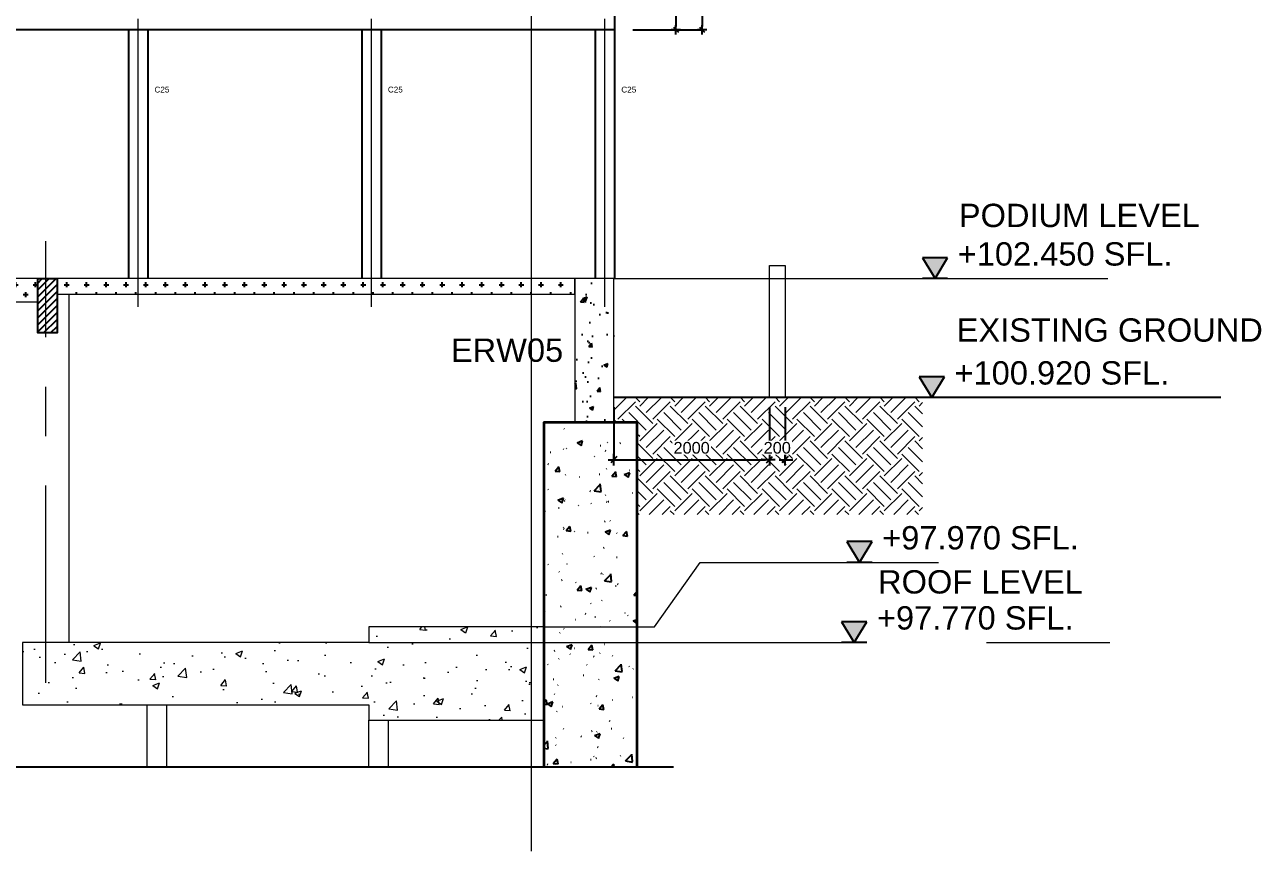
# Model space of a CAD drawing. Header units: millimetres. Extents: x 652937 to 1670132, y 1473552 to 2851037.
# Drawn here: x 663468.66 to 663484.55, y 1524548.67 to 1524559.3 of the extents above; entities that cross this region are included whole.
import ezdxf
from ezdxf.enums import TextEntityAlignment as Align

# ---------------------------------------------------------------- set-up
doc = ezdxf.new("R2010")
doc.units = ezdxf.units.MM
doc.linetypes.add('Grid Line', pattern=[22.225, 12.7, -3.175, 3.175, -3.175])
doc.layers.get('Defpoints').update_dxf_attribs({"color": 255})
for name, color, linetype, lineweight in [('A-000-T_TEXT', 3, 'Continuous', 9), ('A-010-M_LINE-T', 3, 'Continuous', 25), ('A-230-H_FLOOR', 2, 'Continuous', 25), ('A-230-M_FLOOR', 2, 'Continuous', 25), ('S-160-M_FOUND', 2, 'Continuous', 25), ('Z-030-M_GRID', 1, 'Continuous', 9), ('Z-060-M_DETAIL', 3, 'Continuous', 9), ('Z-230-A_LEVEL', 1, 'Continuous', 9), ('Z-230_A_LEVEL', 3, 'Continuous', 9)]:
    doc.layers.add(name, color=color, linetype=linetype, lineweight=lineweight)
for name, color, linetype in [('DIM', 1, 'Continuous'), ('REVISE', 3, 'Continuous'), ('S-DIM', 7, 'Continuous')]:
    doc.layers.add(name, color=color, linetype=linetype)
doc.styles.add('ANGSANA', font='angsana.shx', dxfattribs={"width": 0.9})
doc.styles.add('Arial', font='arial.ttf')
doc.dimstyles.new('Dim 40 - End', dxfattribs={"dimscale": 0.04, "dimtxt": 3, "dimasz": 1, "dimexe": 0, "dimexo": 2.5, "dimgap": 1.5, "dimtad": 1, "dimdec": 0, "dimlfac": 1000, "dimzin": 1, "dimdsep": 46, "dimtxsty": 'Arial', "dimblk": 'END', "dimcen": 0.09, "dimclrd": 1, "dimclre": 49, "dimclrt": 3, "dimadec": 0, "dimazin": 0, "dimtfac": 1, "dimtdec": 0, "dimtix": 1, "dimtofl": 0, "dimtmove": 2, "dimatfit": 3, "dimfxl": 1, "dimtfill": 1, "dimtfillclr": 256, "dimtolj": 1, "dimtzin": 0, "dimarcsym": 0})
doc.dimstyles.new('Dim-End', dxfattribs={"dimscale": 0.05, "dimtxt": 3, "dimasz": 1, "dimexe": 0, "dimexo": 2.5, "dimgap": 1.5, "dimtad": 1, "dimdec": 0, "dimlfac": 1000, "dimzin": 1, "dimdsep": 46, "dimtxsty": 'Arial', "dimblk": 'END', "dimcen": 0.09, "dimclrd": 1, "dimclre": 49, "dimclrt": 3, "dimadec": 0, "dimazin": 0, "dimtfac": 1, "dimtdec": 0, "dimtix": 1, "dimtofl": 0, "dimtmove": 2, "dimatfit": 3, "dimfxl": 1, "dimtfill": 1, "dimtfillclr": 256, "dimtolj": 1, "dimtzin": 0, "dimarcsym": 0})

# ---------------------------------------------------------------- blocks, each defined once
blk = doc.blocks.new('END')
at = {"color": 1}
for p, q in [((1.5, 0), (-1.5, 0)), ((0, 1.5), (0, -1.5))]:
    blk.add_line(p, q, dxfattribs=at)
at = {"color": 3}
blk.add_line((-0.8, -0.8), (0.8, 0.8), dxfattribs=at)
blk = doc.blocks.new('*D100')
at = {"color": 49, "lineweight": -2, "transparency": 16777216}
for p, q in [((663476.228, 1524554.383), (663476.228, 1524553.709)), ((663478.228, 1524554.383), (663478.228, 1524553.709))]:
    blk.add_line(p, q, dxfattribs=at)
at = {"color": 1, "lineweight": -2, "transparency": 16777216}
blk.add_line((663476.278, 1524553.709), (663478.178, 1524553.709), dxfattribs=at)
at = {"layer": 'Defpoints', "color": 0, "transparency": 16777216}
for p in [(663476.228, 1524554.508), (663478.228, 1524554.508), (663478.228, 1524553.709)]:
    blk.add_point(p, dxfattribs=at)
at = {"color": 1, "lineweight": -2, "transparency": 16777216, "xscale": 0.05, "yscale": 0.05, "zscale": 0.05, "rotation": 180}
blk.add_blockref('END', (663476.228, 1524553.709), dxfattribs=at)
at = {"color": 1, "lineweight": -2, "transparency": 16777216, "xscale": 0.05, "yscale": 0.05, "zscale": 0.05}
blk.add_blockref('END', (663478.228, 1524553.709), dxfattribs=at)
at = {"color": 3, "transparency": 16777216, "insert": (663477.228, 1524553.861), "char_height": 0.15, "attachment_point": 5, "style": 'Arial', "bg_fill": 3, "box_fill_scale": 1.1, "bg_fill_color": 256, "bg_fill_true_color": 13158600, "bg_fill_transparency": 0}
blk.add_mtext('\\A1;2000', dxfattribs=at)
blk = doc.blocks.new('*D101')
at = {"color": 49, "lineweight": -2, "transparency": 16777216}
for p, q in [((663478.228, 1524554.383), (663478.228, 1524553.709)), ((663478.428, 1524554.383), (663478.428, 1524553.709))]:
    blk.add_line(p, q, dxfattribs=at)
at = {"color": 1, "lineweight": -2, "transparency": 16777216}
for p, q in [((663478.178, 1524553.709), (663478.128, 1524553.709)), ((663478.478, 1524553.709), (663478.528, 1524553.709))]:
    blk.add_line(p, q, dxfattribs=at)
at = {"layer": 'Defpoints', "color": 0, "transparency": 16777216}
for p in [(663478.228, 1524554.508), (663478.428, 1524554.508)]:
    blk.add_point(p, dxfattribs=at)
at = {"color": 1, "lineweight": -2, "transparency": 16777216, "xscale": 0.05, "yscale": 0.05, "zscale": 0.05}
blk.add_blockref('END', (663478.228, 1524553.709), dxfattribs=at)
at = {"color": 1, "lineweight": -2, "transparency": 16777216, "xscale": 0.05, "yscale": 0.05, "zscale": 0.05, "rotation": 180}
blk.add_blockref('END', (663478.428, 1524553.709), dxfattribs=at)
at = {"color": 3, "transparency": 16777216, "insert": (663478.328, 1524553.861), "char_height": 0.15, "attachment_point": 5, "style": 'Arial', "bg_fill": 3, "box_fill_scale": 1.1, "bg_fill_color": 256, "bg_fill_true_color": 13158600, "bg_fill_transparency": 0}
blk.add_mtext('\\A1;200', dxfattribs=at)
at = {"layer": 'Defpoints', "color": 0, "transparency": 16777216}
blk.add_point((663478.428, 1524553.709), dxfattribs=at)
blk = doc.blocks.new('LEV-SEC')
blk.add_hatch(color=1).paths.add_polyline_path([(-1.62, 2.67), (0, 0), (1.62, 2.67)])
at = {"color": 1}
for p, q in [((-1.62, 2.67), (0, 0)), ((1.62, 2.67), (-1.62, 2.67)), ((0, 0), (1.62, 2.67)), ((1.62, 0), (-1.62, 0))]:
    blk.add_line(p, q, dxfattribs=at)
at = {"color": 2, "style": 'ANGSANA'}
blk.add_attdef('ELEVATION', text='', height=2.4, dxfattribs=at).set_placement((2.91, 2.21), align=Align.BOTTOM_LEFT)
blk = doc.blocks.new('*D265')
at = {"layer": 'Defpoints', "color": 0, "transparency": 16777216}
for p in [(663476.372, 1524560.988), (663476.372, 1524559.238), (663477.026, 1524559.238)]:
    blk.add_point(p, dxfattribs=at)
at = {"layer": 'S-DIM', "color": 49, "lineweight": -2, "transparency": 16777216}
for p, q in [((663476.472, 1524560.988), (663477.026, 1524560.988)), ((663476.472, 1524559.238), (663477.026, 1524559.238))]:
    blk.add_line(p, q, dxfattribs=at)
at = {"layer": 'S-DIM', "color": 1, "lineweight": -2, "transparency": 16777216}
blk.add_line((663477.026, 1524560.948), (663477.026, 1524559.278), dxfattribs=at)
at = {"layer": 'S-DIM', "color": 1, "lineweight": -2, "transparency": 16777216, "xscale": 0.04, "yscale": 0.04, "zscale": 0.04}
for p, rotation in [((663477.026, 1524560.988), 90), ((663477.026, 1524559.238), 270)]:
    blk.add_blockref('END', p, dxfattribs=dict(at, rotation=rotation))
at = {"layer": 'S-DIM', "color": 3, "transparency": 16777216, "insert": (663476.905, 1524560.113), "char_height": 0.12, "attachment_point": 5, "rotation": 90, "style": 'Arial', "bg_fill": 3, "box_fill_scale": 1.1, "bg_fill_color": 256, "bg_fill_true_color": 13158600, "bg_fill_transparency": 0}
blk.add_mtext('\\A1;1750', dxfattribs=at)
blk = doc.blocks.new('*D266')
at = {"layer": 'Defpoints', "color": 0, "transparency": 16777216}
for p in [(663476.713, 1524568.008), (663476.713, 1524559.238), (663477.362, 1524559.238)]:
    blk.add_point(p, dxfattribs=at)
at = {"layer": 'S-DIM', "color": 49, "lineweight": -2, "transparency": 16777216}
for p, q in [((663476.813, 1524568.008), (663477.362, 1524568.008)), ((663476.813, 1524559.238), (663477.362, 1524559.238))]:
    blk.add_line(p, q, dxfattribs=at)
at = {"layer": 'S-DIM', "color": 1, "lineweight": -2, "transparency": 16777216}
blk.add_line((663477.362, 1524567.968), (663477.362, 1524559.278), dxfattribs=at)
at = {"layer": 'S-DIM', "color": 1, "lineweight": -2, "transparency": 16777216, "xscale": 0.04, "yscale": 0.04, "zscale": 0.04}
for p, rotation in [((663477.362, 1524568.008), 90), ((663477.362, 1524559.238), 270)]:
    blk.add_blockref('END', p, dxfattribs=dict(at, rotation=rotation))
at = {"layer": 'S-DIM', "color": 3, "transparency": 16777216, "insert": (663477.241, 1524563.623), "char_height": 0.12, "attachment_point": 5, "rotation": 90, "style": 'Arial', "bg_fill": 3, "box_fill_scale": 1.1, "bg_fill_color": 256, "bg_fill_true_color": 13158600, "bg_fill_transparency": 0}
blk.add_mtext('\\A1;8770', dxfattribs=at)

msp = doc.modelspace()

# ---------------------------------------------------------------- hatches: boundary and pattern name
at = {"layer": 'A-230-H_FLOOR'}
h = msp.add_hatch(dxfattribs=at)
h.set_pattern_fill('CROSS', color=1, scale=0.02)
h.set_pattern_definition([(0, (662792.61568, 1524477.72722), (0.127, 0.127), [0.0635, -0.1905]), (90, (662792.64743, 1524477.69547), (-0.127, 0.127), [0.0635, -0.1905])])
h.paths.add_polyline_path([(663463.528, 1524556.0381), (663463.528, 1524555.7381), (663468.823, 1524555.7381), (663468.823, 1524556.0381)])
h = msp.add_hatch(dxfattribs=at)
h.set_pattern_fill('CROSS', color=1, scale=0.02)
h.set_pattern_definition([(0, (662797.335, 1524477.72722), (0.127, 0.127), [0.0635, -0.1905]), (90, (662797.36674, 1524477.69547), (-0.127, 0.127), [0.0635, -0.1905])])
h.paths.add_polyline_path([(663469.073, 1524556.0381), (663469.073, 1524555.8381), (663475.728, 1524555.8381), (663475.728, 1524556.0381)])
at = {"layer": 'S-160-M_FOUND'}
h = msp.add_hatch(dxfattribs=at)
h.set_pattern_fill('ANSI31', color=251, scale=0.02, style=0)
h.set_pattern_definition([(45, (662943.384997, 1524477.041314), (-0.0449012806, 0.0449012806), [])])
h.paths.add_polyline_path([(663469.073, 1524555.3381), (663468.823, 1524555.3381), (663468.823, 1524556.0381), (663469.073, 1524556.0381)])
h = msp.add_hatch(dxfattribs=at)
h.set_pattern_fill('FP_1', color=252, scale=0.001, style=0, pattern_type=2)
h.set_pattern_definition([(50, (662862.0354, 1524540.31065), (0.7287365, -0.0637558), [0.0762, -0.8382]), (355, (662862.0354, 1524540.31065), (-0.1409716, 0.7642276), [0.06096, -0.67056]), (100.451, (662862.09614, 1524540.3053), (0.58777, 0.70046675), [0.06476, -0.71236]), (46.184, (662862.0354, 1524540.51385), (1.0843162, -0.168171), [0.1143, -1.2573]), (96.636, (662862.1258, 1524540.4998), (0.94961, 0.9897098), [0.09714, -1.06854]), (351.184, (662862.0354, 1524540.5138), (0.9496206, 0.9897012), [0.09144, -1.00584]), (21, (662862.137, 1524540.46305), (0.60645787, -0.40906057), [0.0762, -0.8382]), (326, (662862.137, 1524540.46305), (0.2472083, 0.7367529), [0.06096, -0.67056]), (71.451, (662862.18755, 1524540.42896), (0.85366825, 0.3276855), [0.06476, -0.71236]), (37.5, (662862.0354, 1524540.31065), (0.01235469, 0.33822012), [0.006706, -0.655726, 0.006706, -0.674014, -0.6731]), (37.5, (662862.0354, 1524540.31065), (0.01235469, 0.33822012), [-1.343152, 0.006706, -0.666394]), (7.5, (662862.0354, 1524540.31065), (0.26727887, 0.40072213), [0.006706, -0.381406, 0.006706, -0.640486, -0.25654]), (7.5, (662862.0354, 1524540.31065), (0.26727887, 0.40072213), [-1.035304, 0.006706, -0.249834]), (327.5, (662861.80884, 1524540.31065), (0.54236333, -0.02291534), [0.006706, -0.247294, 0.006706, -0.785774, -1.05156]), (327.5, (662861.80884, 1524540.31065), (0.54236333, -0.02291534), [-1.04648, 0.006706, -1.044854]), (317.5, (662861.70724, 1524540.31065), (0.59251696, 0.1017071), [0.006706, -0.323494, 0.006706, -0.519582, -0.74676]), (317.5, (662861.70724, 1524540.31065), (0.59251696, 0.1017071), [-0.856488, 0.006706, -0.740054])])
h.paths.add_polyline_path([(663475.328, 1524549.758), (663476.528, 1524549.758), (663476.528, 1524554.1881), (663475.328, 1524554.1881)])
at = {"layer": 'Z-060-M_DETAIL'}
h = msp.add_hatch(dxfattribs=at)
h.set_pattern_fill('FP_4', color=252, scale=0.001, style=0, pattern_type=2)
h.set_pattern_definition([(45, (662862.4794, 1524540.31065), (0, 0.4490128), [0.3175, -0.3175]), (45, (662862.3952, 1524540.39483), (0, 0.4490128), [0.3175, -0.3175]), (45, (662862.31102, 1524540.47902), (0, 0.4490128), [0.3175, -0.3175]), (135, (662862.31102, 1524540.53516), (-0.4490128, 3e-17), [0.3175, -0.3175]), (135, (662862.3952, 1524540.61934), (-0.4490128, 3e-17), [0.3175, -0.3175]), (135, (662862.4794, 1524540.70353), (-0.4490128, 3e-17), [0.3175, -0.3175])])
h.paths.add_polyline_path([(663476.228, 1524554.5081), (663476.228, 1524554.1881), (663476.528, 1524554.1881), (663476.528, 1524553.004), (663480.1968, 1524553.004), (663480.1968, 1524554.5081)])
h = msp.add_hatch(dxfattribs=at)
h.set_pattern_fill('AR-CONC', color=251, scale=0.005, style=0)
h.set_pattern_definition([(50, (662939.0067, 1524452.6262), (0.9109233, -0.0796954), [0.09525, -1.04775]), (355, (662939.0067, 1524452.6262), (-0.1762171, 0.9552842), [0.0762, -0.8382029]), (100.45144, (662939.0826, 1524452.6195), (0.7347062, 0.8755888), [0.08095, -0.8904512]), (46.1842, (662939.0067, 1524452.8802), (1.3553952, -0.2102116), [0.142875, -1.571625]), (96.63556, (662939.1197, 1524452.8626), (1.1870207, 1.2371306), [0.121425, -1.335678]), (351.18415, (662939.0067, 1524452.8802), (1.1870207, 1.2371306), [0.1143, -1.2572987]), (21, (662939.1337, 1524452.8167), (0.758072, -0.511326), [0.09525, -1.04775]), (326, (662939.1337, 1524452.8167), (0.3090101, 0.9209398), [0.0762, -0.8382]), (71.45144, (662939.1969, 1524452.77405), (1.0670821, 0.4096138), [0.08095, -0.8904497]), (37.5, (662939.00673, 1524452.62616), (0.01544302, 0.4227752), [0, -0.82804, 0, -0.8509, 0, -0.841375]), (7.5, (662939.00673, 1524452.62616), (0.3340983, 0.50090287), [0, -0.48514, 0, -0.80899, 0, -0.320675]), (327.5, (662938.72352, 1524452.62616), (0.67795298, -0.02864372), [0, -0.3175, 0, -0.9906, 0, -1.31445]), (317.5, (662938.5965, 1524452.62616), (0.7406459, 0.12713246), [0, -0.41275, 0, -0.65786, 0, -0.93345])])
h.paths.add_polyline_path([(663463.178, 1524550.3581), (663463.178, 1524551.3581), (663460.368, 1524551.3581), (663460.368, 1524550.3581)])
h.paths.add_polyline_path([(663468.628, 1524550.5581), (663473.078, 1524550.5581), (663473.078, 1524550.3581), (663475.328, 1524550.3581), (663475.328, 1524551.5581), (663473.078, 1524551.5581), (663473.078, 1524551.3581), (663468.628, 1524551.3581)])

# ---------------------------------------------------------------- linework, layer by layer
at = {"color": 4}
for p, q in [((663469.988, 1524559.2381), (663469.988, 1524556.0381)), ((663470.238, 1524559.2381), (663470.238, 1524556.0381)), ((663472.988, 1524559.2381), (663472.988, 1524556.0381)), ((663473.238, 1524559.2381), (663473.238, 1524556.0381)), ((663475.988, 1524559.2381), (663475.988, 1524556.0381)), ((663476.238, 1524559.2381), (663476.238, 1524556.0381))]:
    msp.add_line(p, q, dxfattribs=at)
at = {"color": 2}
msp.add_lwpolyline([(663468.4763, 1524560.9881), (663476.238, 1524560.9881), (663476.238, 1524559.2381), (663459.474, 1524559.2381), (663459.474, 1524559.5131)], dxfattribs=at)
at = {"color": 4}
msp.add_lwpolyline([(663469.073, 1524556.0381), (663469.073, 1524555.3381), (663468.823, 1524555.3381), (663468.823, 1524556.0381)], close=True, dxfattribs=at)
at = {"layer": 'A-010-M_LINE-T', "color": 5}
msp.add_line((663484.0276, 1524554.5081), (663476.228, 1524554.5081), dxfattribs=at)
at = {"layer": 'A-230-M_FLOOR', "color": 4, "lineweight": 9}
msp.add_line((663469.228, 1524551.3581), (663469.228, 1524555.8381), dxfattribs=at)
at = {"layer": 'A-230-M_FLOOR', "lineweight": 9}
for points in [[(663478.228, 1524554.5081), (663478.228, 1524556.2081), (663478.428, 1524556.2081), (663478.428, 1524554.5081)], [(663469.073, 1524555.8381), (663475.728, 1524555.8381), (663475.728, 1524556.0381), (663463.528, 1524556.0381), (663463.528, 1524555.7381), (663468.823, 1524555.7381)]]:
    msp.add_lwpolyline(points, dxfattribs=at)
at = {"layer": 'A-230-M_FLOOR', "color": 3, "lineweight": 9}
msp.add_lwpolyline([(663476.228, 1524554.1881), (663476.228, 1524556.0381), (663475.728, 1524556.0381), (663475.728, 1524554.1881)], dxfattribs=at)
at = {"layer": 'A-230-M_FLOOR', "color": 253, "lineweight": 9}
msp.add_lwpolyline([(663475.328, 1524551.5581), (663473.078, 1524551.5581), (663473.078, 1524551.3581), (663468.628, 1524551.3581), (663468.628, 1524550.5581), (663473.078, 1524550.5581), (663473.078, 1524550.3581), (663475.328, 1524550.3581)], dxfattribs=at)
at = {"layer": 'A-230-M_FLOOR', "color": 252, "lineweight": 9}
for points in [[(663470.228, 1524549.758), (663470.228, 1524550.5581)], [(663470.478, 1524550.5581), (663470.478, 1524549.758)], [(663473.078, 1524549.758), (663473.078, 1524550.3581)], [(663473.328, 1524550.3581), (663473.328, 1524549.758)]]:
    msp.add_lwpolyline(points, dxfattribs=at)
at = {"layer": 'DIM', "color": 1, "ltscale": 15}
msp.add_lwpolyline([(663458.9197, 1524549.758), (663467.7752, 1524549.758, -0.6377521), (663467.822, 1524549.635), (663467.7329, 1524549.545), (663468.1589, 1524549.971), (663468.065, 1524549.8757, 0.61005), (663468.1166, 1524549.758), (663476.9949, 1524549.758)], format="xyb", dxfattribs=at)
at = {"layer": 'S-160-M_FOUND', "color": 4, "lineweight": 35}
msp.add_lwpolyline([(663476.528, 1524549.758), (663476.528, 1524554.1881), (663475.328, 1524554.1881), (663475.328, 1524549.758)], dxfattribs=at)
at = {"layer": 'Z-030-M_GRID', "linetype": 'Grid Line'}
msp.add_line((663475.168, 1524548.6739), (663475.168, 1524570.3058), dxfattribs=at)
at = {"layer": 'Z-030-M_GRID', "color": 251, "linetype": 'Grid Line'}
for p, q in [((663470.113, 1524555.6743), (663470.113, 1524559.3783)), ((663473.113, 1524555.6743), (663473.113, 1524559.3783)), ((663476.113, 1524555.6743), (663476.113, 1524559.3783))]:
    msp.add_line(p, q, dxfattribs=at)
at = {"layer": 'Z-030-M_GRID', "color": 251, "linetype": 'Grid Line', "ltscale": 0.2}
msp.add_line((663468.928, 1524550.838), (663468.928, 1524556.5172), dxfattribs=at)
at = {"layer": 'Z-230-A_LEVEL', "linetype": 'Grid Line', "ltscale": 0.5}
for p, q in [((663476.228, 1524556.0381), (663483.8999, 1524556.0381)), ((663473.078, 1524551.3581), (663483.8999, 1524551.3581))]:
    msp.add_line(p, q, dxfattribs=at)
msp.add_lwpolyline([(663475.328, 1524551.5581), (663476.7503, 1524551.5581), (663477.337, 1524552.388), (663480.4016, 1524552.388)], dxfattribs=at)

# ---------------------------------------------------------------- block references
at = {"layer": 'DIM'}
ref = msp.add_blockref('LEV-SEC', (663480.3561, 1524556.0381), dxfattribs=dict(at, xscale=0.09999999999999998, yscale=0.09999999999999998, zscale=0.09999999999999998))
ref.add_attrib('ELEVATION', '+102.450 SFL.', dxfattribs={"layer": '0', "color": 3, "height": 0.3, "style": 'Arial'}).set_placement((663480.6475, 1524556.115), align=Align.BOTTOM_LEFT)
ref = msp.add_blockref('LEV-SEC', (663480.3146, 1524554.5081), dxfattribs=dict(at, xscale=0.09999999999999998, yscale=0.09999999999999998, zscale=0.09999999999999998))
ref.add_attrib('ELEVATION', '+100.920 SFL.', dxfattribs={"layer": '0', "color": 3, "height": 0.3, "style": 'Arial'}).set_placement((663480.6059, 1524554.585), align=Align.BOTTOM_LEFT)
ref = msp.add_blockref('LEV-SEC', (663479.3855, 1524552.388), dxfattribs=dict(at, xscale=0.09999999999999998, yscale=0.09999999999999998, zscale=0.09999999999999998))
ref.add_attrib('ELEVATION', '+97.970 SFL.', dxfattribs={"layer": '0', "color": 3, "height": 0.3, "style": 'Arial'}).set_placement((663479.6768, 1524552.4649), align=Align.BOTTOM_LEFT)
ref = msp.add_blockref('LEV-SEC', (663479.3178, 1524551.3581), dxfattribs=dict(at, xscale=0.09999999999999998, yscale=0.09999999999999998, zscale=0.09999999999999998))
ref.add_attrib('ELEVATION', '+97.770 SFL.', dxfattribs={"layer": '0', "color": 3, "height": 0.3, "style": 'Arial'}).set_placement((663479.6091, 1524551.435), align=Align.BOTTOM_LEFT)

# ---------------------------------------------------------------- texts
at = {"layer": 'A-000-T_TEXT', "color": 3, "style": 'Arial'}
msp.add_text('ERW05', height=0.3, dxfattribs=at).set_placement((663474.1334, 1524554.9672))
at = {"layer": 'REVISE', "color": 3, "style": 'Arial'}
for p in [(663470.3238, 1524558.4305), (663473.3238, 1524558.4305), (663476.3238, 1524558.4305)]:
    msp.add_text('C25', height=0.075, dxfattribs=at).set_placement(p)
at = {"layer": 'Z-230_A_LEVEL', "style": 'Arial'}
for s, p in [('PODIUM LEVEL', (663480.662, 1524556.7)), ('EXISTING GROUND', (663480.6342, 1524555.2264)), ('ROOF LEVEL', (663479.6237, 1524551.9883))]:
    msp.add_text(s, height=0.3, dxfattribs=at).set_placement(p)

# ---------------------------------------------------------------- dimensions: what is measured, and where the dimension line sits
at = {"layer": 'S-DIM', "color": 4}
dim = msp.add_linear_dim(base=(663477.0261, 1524559.2381), p1=(663476.3725, 1524560.9881), p2=(663476.3725, 1524559.2381), angle=90, dimstyle='Dim 40 - End', dxfattribs=at)
dim.commit()
dim.dimension.update_dxf_attribs({"geometry": '*D265', "text_midpoint": (663476.9048, 1524560.1131)})

# ---------------------------------------------------------------- next in the draw order: dimensions: what is measured, and where the dimension line sits
dim = msp.add_linear_dim(base=(663478.228, 1524553.7094), p1=(663476.228, 1524554.5081), p2=(663478.228, 1524554.5081), dimstyle='Dim-End')
dim.commit()
dim.dimension.update_dxf_attribs({"geometry": '*D100', "text_midpoint": (663477.228, 1524553.861)})
dim = msp.add_linear_dim(base=(663477.3623, 1524559.2381), p1=(663476.7133, 1524568.0081), p2=(663476.7133, 1524559.2381), angle=90, dimstyle='Dim 40 - End', dxfattribs=at)
dim.commit()
dim.dimension.update_dxf_attribs({"geometry": '*D266', "text_midpoint": (663477.241, 1524563.6231)})

# ---------------------------------------------------------------- next in the draw order: hatches: boundary and pattern name
at = {"layer": 'S-160-M_FOUND'}
h = msp.add_hatch(dxfattribs=at)
h.set_pattern_fill('AR-CONC', color=1, scale=0.003, style=0)
h.set_pattern_definition([(50, (663044.5375, 1524450.79635), (0.546554, -0.04781726), [0.05715, -0.62865]), (355, (663044.5375, 1524450.79635), (-0.10573026, 0.57317054), [0.04572, -0.50292175]), (100.45144, (663044.58306, 1524450.79237), (0.44082374, 0.52535326), [0.04857, -0.5342707]), (46.1842, (663044.5375, 1524450.94875), (0.8132371, -0.126127), [0.085725, -0.942975]), (96.63556, (663044.6053, 1524450.93824), (0.7122124, 0.7422784), [0.072855, -0.8014068]), (351.18415, (663044.5375, 1524450.94875), (0.7122124, 0.7422784), [0.0685799, -0.7543792]), (21, (663044.6137, 1524450.91065), (0.45484317, -0.3067956), [0.05715, -0.62865]), (326, (663044.6137, 1524450.91065), (0.1854061, 0.5525639), [0.04572, -0.50292]), (71.45144, (663044.6516, 1524450.8851), (0.64024926, 0.2457683), [0.04857, -0.5342698]), (37.5, (663044.53751, 1524450.79635), (0.00926581, 0.25366512), [0, -0.496824, 0, -0.51054, 0, -0.504825]), (7.5, (663044.5375, 1524450.79635), (0.20045899, 0.30054172), [0, -0.291084, 0, -0.485394, 0, -0.192405]), (327.5, (663044.36758, 1524450.79635), (0.40677179, -0.01718623), [0, -0.1905, 0, -0.59436, 0, -0.78867]), (317.5, (663044.2914, 1524450.79635), (0.44438754, 0.07627947), [0, -0.24765, 0, -0.394716, 0, -0.56007])])
h.paths.add_polyline_path([(663475.728, 1524556.0381), (663476.228, 1524556.0381), (663476.228, 1524554.1881), (663475.728, 1524554.1881)])

# ---------------------------------------------------------------- next in the draw order: dimensions: what is measured, and where the dimension line sits
dim = msp.add_linear_dim(base=(663478.428, 1524553.7094), p1=(663478.228, 1524554.5081), p2=(663478.428, 1524554.5081), dimstyle='Dim-End')
dim.commit()
dim.dimension.update_dxf_attribs({"geometry": '*D101', "text_midpoint": (663478.328, 1524553.861)})

doc.saveas('drawing.dxf')
